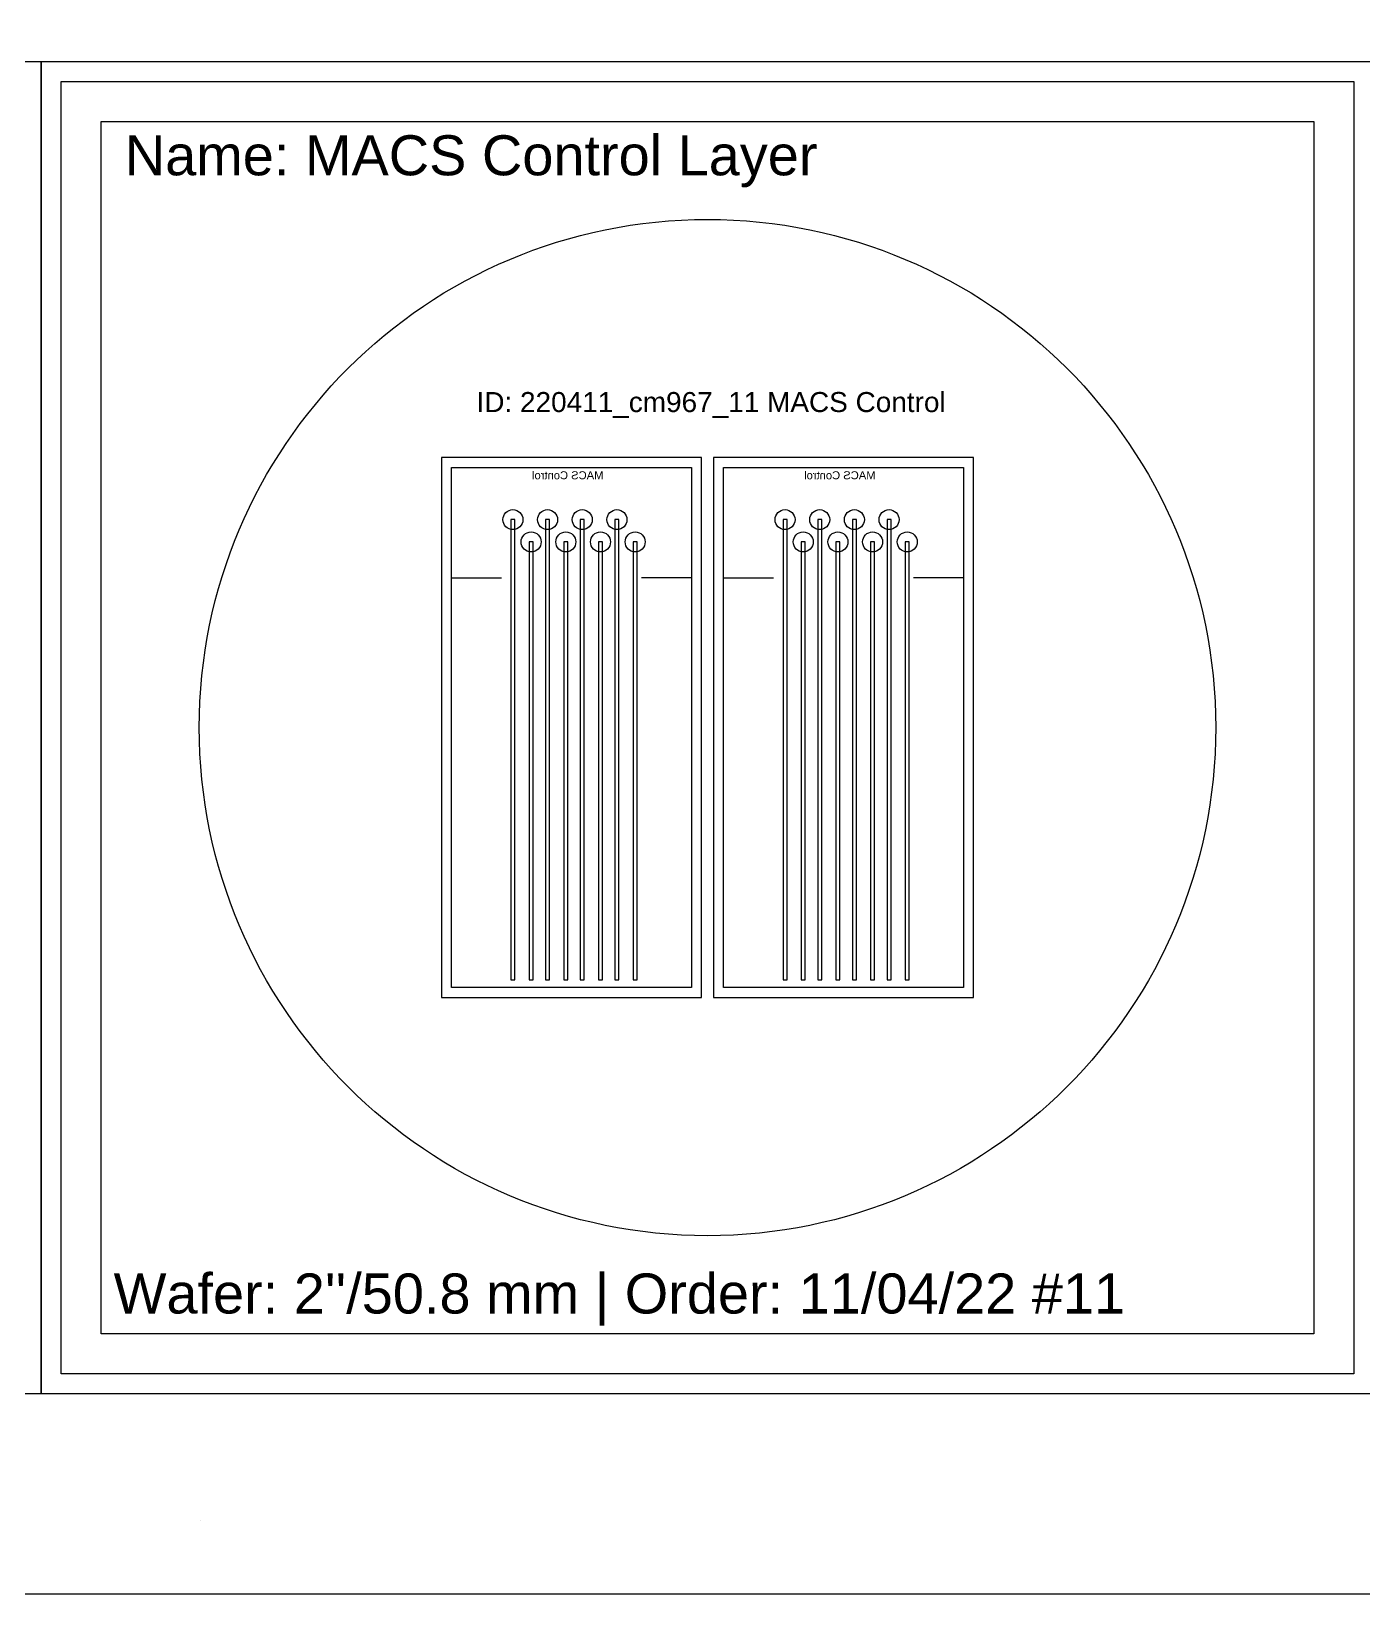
# Model space of a CAD drawing. Extents: x 3 to 210003, y 6 to 297006.
# Drawn here: x 71103 to 137703, y 6 to 78113 of the extents above; entities that cross this region are included whole.
import ezdxf

# ---------------------------------------------------------------- set-up
doc = ezdxf.new("R2010")
doc.units = 13
doc.header["$MEASUREMENT"] = 0
doc.layers.add('1- Light', color=2, linetype='Continuous')
doc.layers.add('2- Dark', color=4, linetype='Continuous')
doc.styles.get("Standard").update_dxf_attribs({"font": 'Arial.ttf', "height": 4})

msp = doc.modelspace()

# ---------------------------------------------------------------- linework, layer by layer
for points in [[(72603, 75606), (137203, 75606), (137203, 11006), (72603, 11006)], [(74603, 73606), (135203, 73606), (135203, 13006), (74603, 13006)]]:
    msp.add_lwpolyline(points, close=True)
at = {"layer": '1- Light'}
for p, q in [((92103, 50786), (94603, 50786)), ((104103, 50786), (101603, 50786)), ((105703, 50786), (108203, 50786)), ((117703, 50786), (115203, 50786))]:
    msp.add_line(p, q, dxfattribs=at)
for points in [[(91603, 29804), (104603, 29804), (104603, 56808), (91603, 56808)], [(92103, 56304), (104103, 56304), (104103, 30308), (92103, 30308)], [(105203, 29804), (118203, 29804), (118203, 56808), (105203, 56808)], [(105703, 56304), (117703, 56304), (117703, 30308), (105703, 30308)], [(95077, 30698), (95277, 30698), (95277, 53698), (95077, 53698)], [(96810, 30698), (97010, 30698), (97010, 53698), (96810, 53698)], [(98543, 30698), (98743, 30698), (98743, 53698), (98543, 53698)], [(100277, 30698), (100477, 30698), (100477, 53698), (100277, 53698)], [(108677, 30698), (108877, 30698), (108877, 53698), (108677, 53698)], [(110410, 30698), (110610, 30698), (110610, 53698), (110410, 53698)], [(112143, 30698), (112343, 30698), (112343, 53698), (112143, 53698)], [(113877, 30698), (114077, 30698), (114077, 53698), (113877, 53698)], [(95987, 30698), (96187, 30698), (96187, 52585), (95987, 52585)], [(97721, 30698), (97921, 30698), (97921, 52585), (97721, 52585)], [(99454, 30698), (99654, 30698), (99654, 52585), (99454, 52585)], [(101187, 30698), (101387, 30698), (101387, 52585), (101187, 52585)], [(109587, 30698), (109787, 30698), (109787, 52585), (109587, 52585)], [(111321, 30698), (111521, 30698), (111521, 52585), (111321, 52585)], [(113054, 30698), (113254, 30698), (113254, 52585), (113054, 52585)], [(114787, 30698), (114987, 30698), (114987, 52585), (114787, 52585)]]:
    msp.add_lwpolyline(points, close=True, dxfattribs=at)
for centre, radius in [((104903, 43306), 25400), ((95177, 53698), 500), ((96910, 53698), 500), ((98643, 53698), 500), ((100377, 53698), 500), ((108777, 53698), 500), ((110510, 53698), 500), ((112243, 53698), 500), ((113977, 53698), 500), ((96087, 52585), 500), ((97821, 52585), 500), ((99554, 52585), 500), ((101287, 52585), 500), ((109687, 52585), 500), ((111421, 52585), 500), ((113154, 52585), 500), ((114887, 52585), 500)]:
    msp.add_circle(centre, radius, dxfattribs=at)
at = {"layer": '2- Dark'}
for points in [[(3, 6), (210003, 6), (210003, 297006), (3, 297006)], [(5003, 76606), (71603, 76606), (71603, 10006), (5003, 10006)], [(71603, 76606), (138203, 76606), (138203, 10006), (71603, 10006)]]:
    msp.add_lwpolyline(points, close=True, dxfattribs=at)
msp.add_lwpolyline([(210003, 10006), (3, 10006)], dxfattribs=at)

# ---------------------------------------------------------------- texts
at = {"char_height": 2000, "attachment_point": 1}
for s, heights, insert in [('Name: MACS Control Layer ', [2068], (75777, 72912)), ("Wafer: 2''/50.8 mm | Order: 11/04/22 #11", [0], (75222, 16015))]:
    msp.add_mtext_dynamic_manual_height_columns(s, width=66218.59, gutter_width=20, heights=heights, dxfattribs=dict(at, insert=insert))
at = {"layer": '1- Light'}
msp.add_text('ID: 220411_cm967_11 MACS Control', height=1000, dxfattribs=at).set_placement((93358, 59077))
for s, p in [('Order: ', (79564, 3674)), ('Wafer: ', (79570, 3674)), ('Name: ', (79577, 3674))]:
    msp.add_text(s, height=4, rotation=272.49063, dxfattribs=at).set_placement(p)
at = {"layer": '1- Light', "extrusion": (0, 0, -1), "char_height": 400, "attachment_point": 1, "text_direction": (-1, 0, 0)}
for width, insert in [(17806.26, (99704, 56117)), (3951.23, (113304, 56117))]:
    msp.add_mtext_dynamic_manual_height_columns('MACS Control', width=width, gutter_width=20, heights=[0], dxfattribs=dict(at, insert=insert))

doc.saveas('drawing.dxf')
